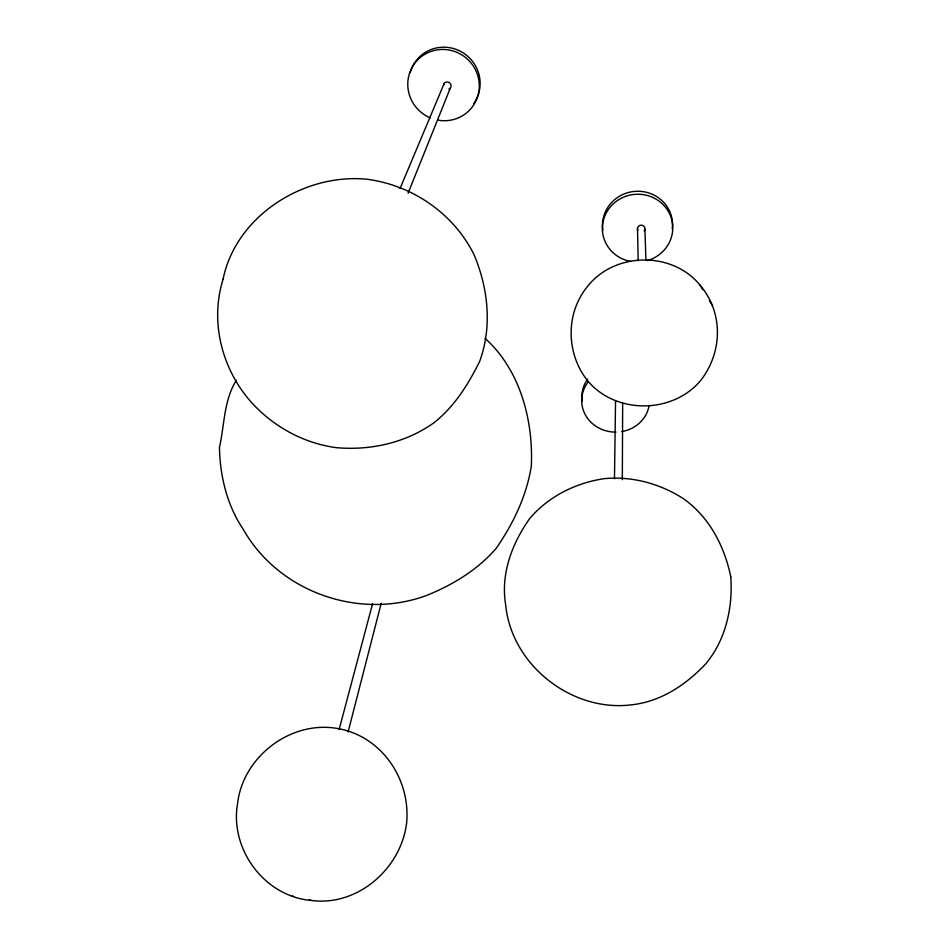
<?xml version="1.0" encoding="UTF-8"?>
<svg xmlns="http://www.w3.org/2000/svg" width="948" height="948" viewBox="0 0 948 948"><rect width="100%" height="100%" fill="white"/><g stroke="black" fill="none" stroke-linecap="round" stroke-linejoin="round"><path stroke-width="1.42" d="M622.326 479.688L622.658 403.054M614.47 478.811L615.548 400.791M348.106 731.998L381.214 603.177M339.135 729.486L372.6 603.663M408.055 193.285L450.371 87.963M399.997 188.628L444.162 83.519M236.348 380.338C223.764 400.305 224.534 424.929 219.45 447.373C220.043 476.228 226.975 505.189 243.233 529.328C278.878 592.133 358.984 620.324 426.47 595.51C452.966 584.786 477.472 569.985 496.325 548.193C513.437 523.225 526.614 496.053 531.342 465.918C533.321 419.928 520.144 369.981 485.103 338.389M311.193 900.434C357.526 906.726 400.814 868.7 406.562 823.492C411.171 777.798 379.567 732.875 332.606 727.791C287.244 722.72 242.652 758.483 237.545 803.703C229.641 849.183 264.504 896.535 311.193 900.434L309.238 899.96M292.28 896.097L293.619 896.381M700.122 285.253C672.179 250.746 614.067 251.86 587.085 286.983C565.174 314.096 566.193 354.351 587.973 381.143C616.413 414.786 673.471 413.897 701.212 379.828C722.518 351.661 723.466 312.84 700.122 285.253L702.847 289.697M709.388 300.421L712.517 305.529M644.901 229.179L645.92 260.108M637.518 228.373L638.17 260.724M637.779 230.21A3.721 3.579 -7.3 0 1 639.189 225.79A3.721 3.579 -7.3 0 1 643.929 226.311A3.721 3.579 -7.3 0 1 644.178 230.909M630.681 261.435A35.23 33.867 -6.8 0 1 607.715 210.432A35.23 33.867 -6.8 0 1 665.626 207.411A35.23 33.867 -6.8 0 1 647.508 260.558M602.845 230.198A35.04 33.701 -7 0 1 637.198 191.259A35.04 33.701 -7 0 1 672.227 228.989M649.048 405.898A33.938 31.545 0.5 0 1 621.829 431.589M615.987 432.122A33.938 31.545 0.5 0 1 585.39 414.928A33.938 31.545 0.5 0 1 588.281 381.831M582.273 401.265A33.761 31.402 0.5 0 1 587.63 379.058M443.498 85.344A3.816 3.733 40.3 0 1 446.923 81.99A3.816 3.733 40.3 0 1 450.916 84.846A3.816 3.733 40.3 0 1 448.866 89.183M430.226 117.848A36.119 35.277 40.7 0 1 419.419 58.219A36.119 35.277 40.7 0 1 477.804 75.686A36.119 35.277 40.7 0 1 437.893 120.135M410.235 72.581A35.929 35.088 41.2 0 1 459.697 50.919A35.929 35.088 41.2 0 1 473.633 103.759M730.813 577C732.887 607.775 725.789 639.853 705.703 663.908C685.76 684.966 660.875 701.662 631.38 704.85C571.371 712.304 511.091 664.643 505.592 604.303C500.568 573.469 512.24 543.145 529.885 518.272C548.702 496.408 575.329 483.125 603.651 478.716C631.783 475.884 659.974 483.551 683.65 498.814C709.448 517.229 724.592 546.439 730.813 577M223.029 279.376C209.745 322.059 221.915 369.187 251.327 402.284C273.557 426.79 303.561 443.249 336.445 447.681C370.798 450.644 405.697 442.858 434.006 422.725C454.519 406.467 468.122 384.592 479.641 361.461C492.379 326.515 488.22 288.133 473.893 254.348C453.274 213.205 412.072 185.026 366.603 179.196C303.704 173.164 235.898 215.919 223.029 279.376"/></g></svg>
